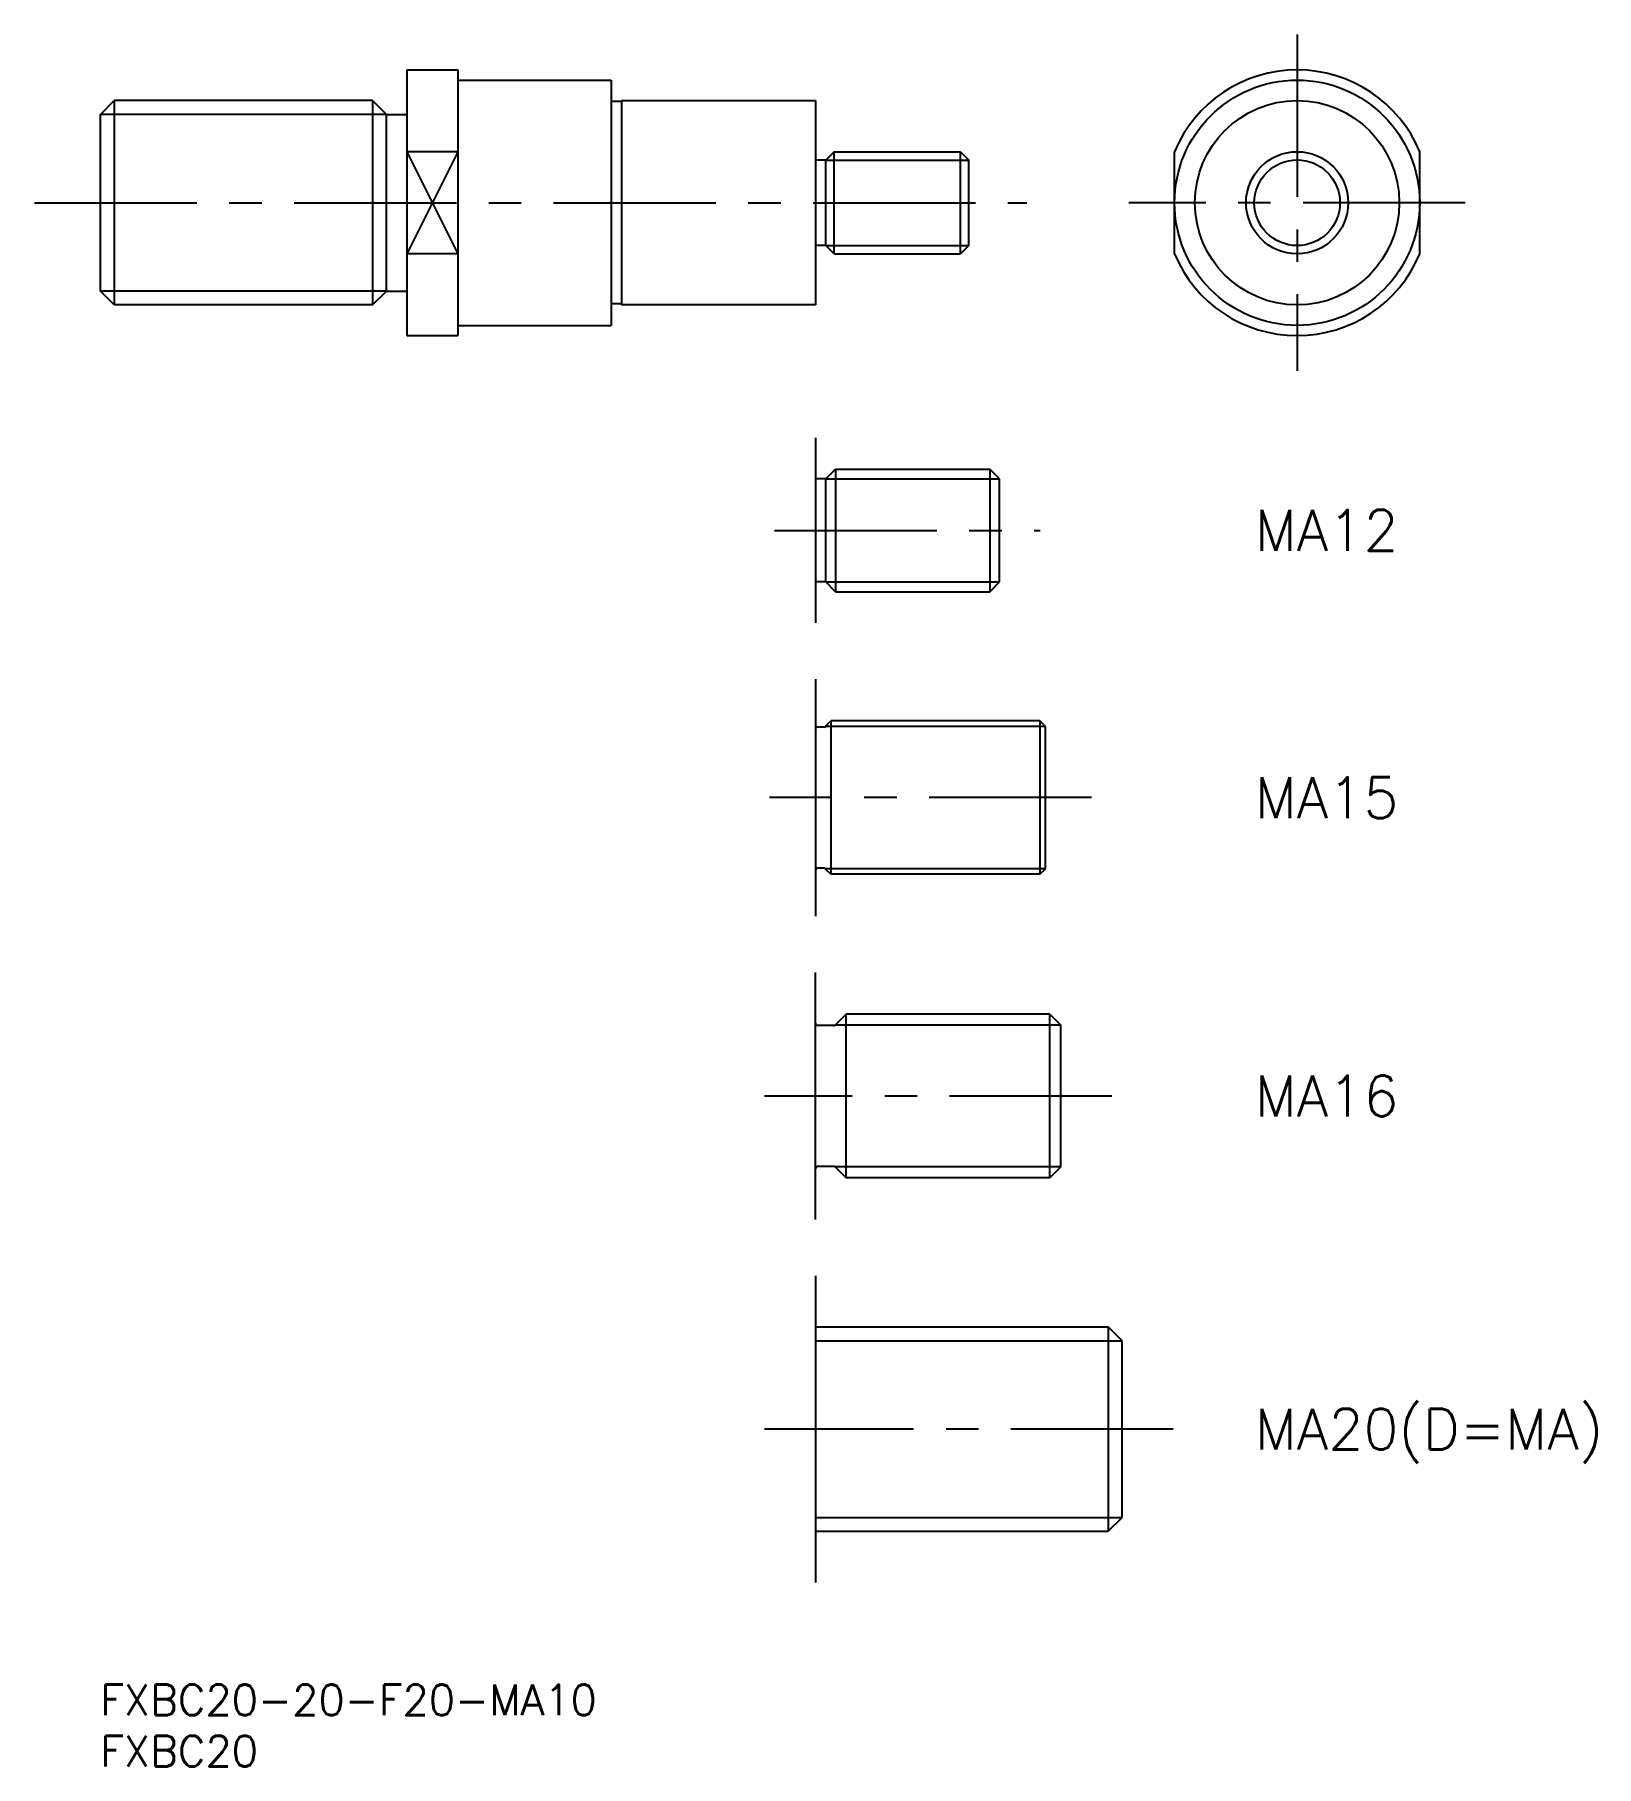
# Model space of a CAD drawing. Extents: x -6 to 146, y -8 to 161.
import ezdxf

# ---------------------------------------------------------------- set-up
doc = ezdxf.new("R2010")
doc.units = 0
doc.header["$LTSCALE"] = 0.5
doc.linetypes.add('CENTER', pattern=[50.8, 31.75, -6.35, 6.35, -6.35])
for name, color, linetype in [('MSM_CENTER', 1, 'CENTER'), ('MSM_CONTINUOUS', 7, 'CONTINUOUS'), ('MSM_NARROW', 5, 'CONTINUOUS'), ('MSM_PART_NUMBER', 7, 'CONTINUOUS')]:
    doc.layers.add(name, color=color, linetype=linetype)
doc.styles.get("Standard").update_dxf_attribs({"font": 'txt.shx', "height": 3, "bigfont": 'bigfont.shx'})

# ---------------------------------------------------------------- blocks, each defined once
blk = doc.blocks.new('*U4')
at = {"layer": 'MSM_PART_NUMBER'}
blk.add_text('FXBC20-20-F20-MA10', height=3, dxfattribs=at).set_placement((0, -3))
blk = doc.blocks.new('*U5')
at = {"layer": 'MSM_PART_NUMBER'}
blk.add_text('FXBC20', height=3, dxfattribs=at).set_placement((0, -8))
blk = doc.blocks.new('*U6')
at = {"layer": 'MSM_PART_NUMBER'}
blk.add_text('MA12', height=4, dxfattribs=at).set_placement((113, 110.953))
blk = doc.blocks.new('*U7')
at = {"layer": 'MSM_PART_NUMBER'}
blk.add_text('MA15', height=4, dxfattribs=at).set_placement((113, 84.8))
blk = doc.blocks.new('*U8')
at = {"layer": 'MSM_PART_NUMBER'}
blk.add_text('MA16', height=4, dxfattribs=at).set_placement((113, 55.6))
blk = doc.blocks.new('*U9')
at = {"layer": 'MSM_PART_NUMBER'}
blk.add_text('MA20(D=MA)', height=4, dxfattribs=at).set_placement((113, 23))

msp = doc.modelspace()

# ---------------------------------------------------------------- linework, layer by layer
at = {"layer": 'MSM_CENTER'}
for p, q in [((117.14, 161.46), (117.14, 128.55)), ((-6.43, 145.01), (90.68, 145.01)), ((133.59, 145.01), (100.68, 145.01)), ((66, 112.95), (92, 112.95)), ((97, 86.8), (65.5, 86.8)), ((99, 57.6), (65, 57.6)), ((105, 25), (65, 25))]:
    msp.add_line(p, q, dxfattribs=at)
at = {"layer": 'MSM_CONTINUOUS'}
for p, q in [((30, 158.01), (30, 132.01)), ((30, 158.01), (35, 158.01)), ((35, 158.01), (35, 132.01)), ((35, 157.01), (50, 157.01)), ((50, 157.01), (50, 133.01)), ((0, 153.65), (1.35, 155.01)), ((26.65, 155.01), (1.35, 155.01)), ((1.35, 155.01), (1.35, 135.01)), ((28, 153.65), (26.65, 155.01)), ((26.65, 155.01), (26.65, 135.01)), ((51, 154.91), (50, 154.91)), ((51, 155.01), (70, 155.01)), ((51, 155.01), (51, 135.01)), ((70, 155.01), (70, 135.01)), ((0, 136.36), (0, 153.65)), ((28, 136.36), (28, 153.65)), ((28, 153.65), (30, 153.65)), ((35, 150.01), (30, 150.01)), ((71, 149.19), (70, 149.19)), ((71.81, 150.01), (71, 149.19)), ((71, 140.82), (71, 149.19)), ((71.81, 150.01), (84.19, 150.01)), ((71.81, 140.01), (71.81, 150.01)), ((84.19, 140.01), (84.19, 150.01)), ((84.19, 150.01), (85, 149.19)), ((85, 140.82), (85, 149.19)), ((105.14, 140.01), (105.14, 150.01)), ((129.14, 140.01), (129.14, 150.01)), ((71, 140.82), (70, 140.82)), ((71, 140.82), (71.81, 140.01)), ((85, 140.82), (84.19, 140.01)), ((35, 140.01), (30, 140.01)), ((71.81, 140.01), (84.19, 140.01)), ((1.35, 135.01), (0, 136.36)), ((26.65, 135.01), (28, 136.36)), ((28, 136.36), (30, 136.36)), ((26.65, 135.01), (1.35, 135.01)), ((51, 135.11), (50, 135.11)), ((70, 135.01), (51, 135.01)), ((35, 133.01), (50, 133.01)), ((30, 132.01), (35, 132.01)), ((70, 122.01), (70, 103.9)), ((71, 118.01), (71.95, 118.95)), ((71.95, 118.95), (87.05, 118.95)), ((71.95, 118.95), (71.95, 106.95)), ((88, 118.01), (87.05, 118.95)), ((87.05, 118.95), (87.05, 106.95)), ((71, 118.01), (70, 118.01)), ((71, 107.9), (71, 118.01)), ((88, 107.9), (88, 118.01)), ((71, 107.9), (70, 107.9)), ((71.95, 106.95), (71, 107.9)), ((71.95, 106.95), (87.05, 106.95)), ((87.05, 106.95), (88, 107.9)), ((70, 98.4), (70, 75.2)), ((70.82, 93.7), (70.2, 93.7)), ((70.96, 93.76), (71.5, 94.3)), ((91.96, 94.3), (71.5, 94.3)), ((71.5, 94.3), (71.5, 79.3)), ((92.5, 93.76), (91.96, 94.3)), ((91.96, 94.3), (91.96, 79.3)), ((92.5, 79.84), (92.5, 93.76)), ((70.82, 79.9), (70.2, 79.9)), ((71.5, 79.3), (70.96, 79.84)), ((91.96, 79.3), (92.5, 79.84)), ((91.96, 79.3), (71.5, 79.3)), ((70, 45.5), (70, 69.7)), ((71.82, 64.5), (70.2, 64.5)), ((73, 65.6), (71.96, 64.56)), ((92.92, 65.6), (73, 65.6)), ((73, 49.6), (73, 65.6)), ((92.92, 49.6), (92.92, 65.6)), ((92.92, 65.6), (94, 64.52)), ((94, 50.68), (94, 64.52)), ((71.82, 50.7), (70.2, 50.7)), ((71.96, 50.64), (73, 49.6)), ((92.92, 49.6), (73, 49.6)), ((94, 50.68), (92.92, 49.6)), ((70, 40), (70, 10)), ((70, 35), (98.65, 35)), ((100, 33.65), (98.65, 35)), ((98.65, 35), (98.65, 15)), ((100, 16.35), (100, 33.65)), ((98.65, 15), (100, 16.35)), ((70, 15), (98.65, 15))]:
    msp.add_line(p, q, dxfattribs=at)
for radius in [12, 10, 5]:
    msp.add_circle((117.14, 145.01), radius, dxfattribs=at)
for centre, radius, start, end in [((117.14, 145.01), 13, 22.6199, 157.3801), ((117.14, 145.01), 13, 202.6199, 337.3801), ((70.2, 93.9), 0.2, 180, 270), ((70.82, 93.9), 0.2, 270, 315), ((70.2, 79.7), 0.2, 90, 180), ((70.82, 79.7), 0.2, 45, 90), ((70.2, 64.7), 0.2, 180, 270), ((71.82, 64.7), 0.2, 270, 315), ((70.2, 50.5), 0.2, 90, 180), ((71.82, 50.5), 0.2, 45, 90)]:
    msp.add_arc(centre, radius, start, end, dxfattribs=at)
at = {"layer": 'MSM_NARROW'}
for p, q in [((28, 153.65), (0, 153.65)), ((30, 150.01), (35, 140.01)), ((35, 150.01), (30, 140.01)), ((71, 149.19), (85, 149.19)), ((71, 140.82), (85, 140.82)), ((28, 136.36), (0, 136.36)), ((71, 118.01), (88, 118.01)), ((71, 107.9), (88, 107.9)), ((92.5, 93.76), (70.96, 93.76)), ((92.5, 79.84), (70.96, 79.84)), ((94, 64.52), (71.9, 64.52)), ((94, 50.68), (71.9, 50.68)), ((70, 33.65), (100, 33.65)), ((70, 16.35), (100, 16.35))]:
    msp.add_line(p, q, dxfattribs=at)
msp.add_circle((117.14, 145.01), 4.19, dxfattribs=at)

# ---------------------------------------------------------------- block references
at = {"layer": 'MSM_CONTINUOUS'}
for name in ['*U6', '*U7', '*U8', '*U9', '*U4', '*U5']:
    msp.add_blockref(name, (0, 0), dxfattribs=at)

doc.saveas('drawing.dxf')
